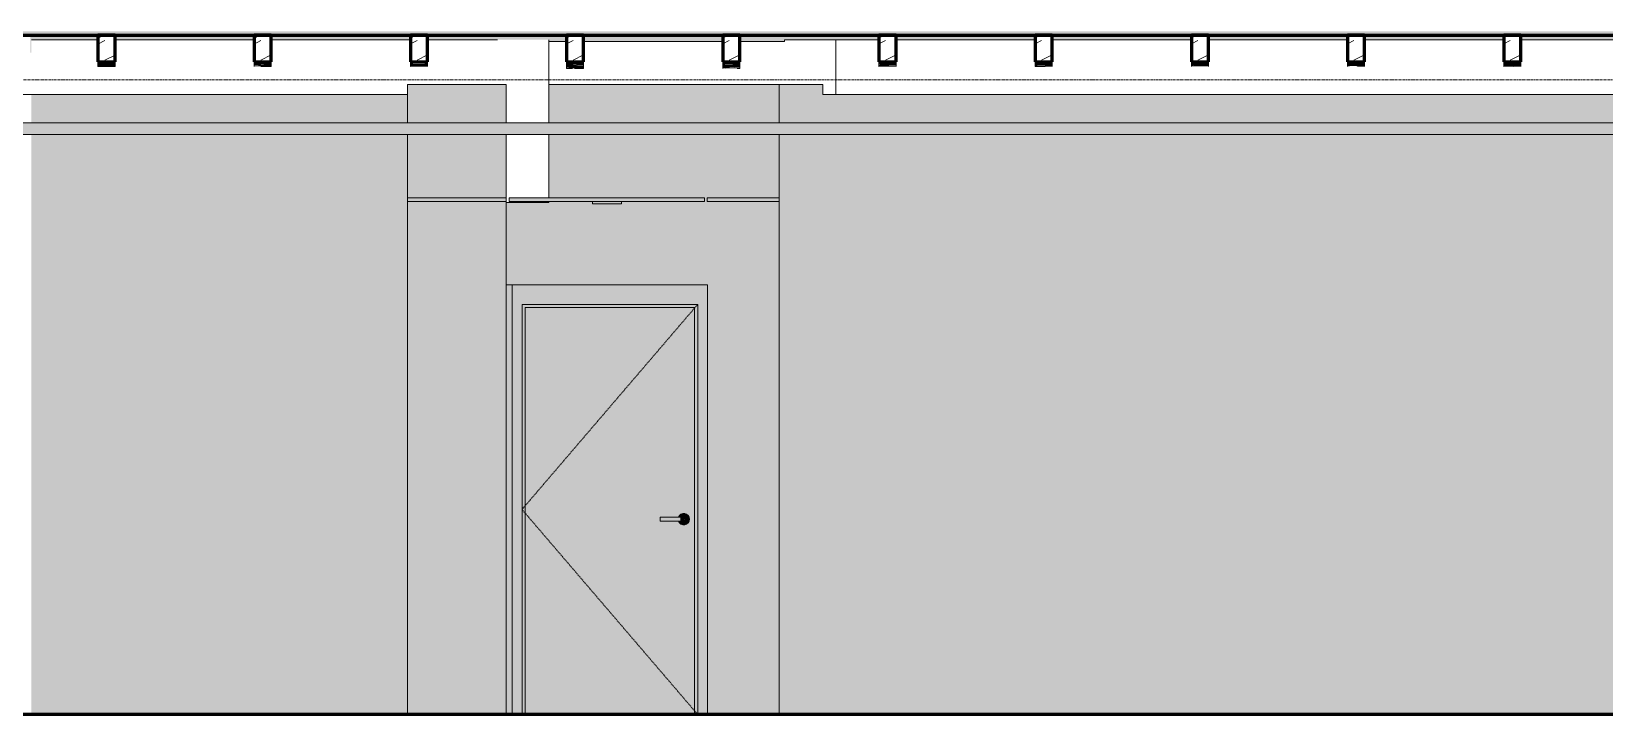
# Model space of a CAD drawing. Header units: inches. Extents: x 10304 to 16189, y 229 to 496.
# Drawn here: x 13957.8 to 14280, y 268 to 407.9 of the extents above; entities that cross this region are included whole.
import ezdxf

# ---------------------------------------------------------------- set-up
doc = ezdxf.new("R2010")
doc.units = ezdxf.units.IN
doc.header["$MEASUREMENT"] = 0
doc.linetypes.add('Dash 1_16_', pattern=[0.125, 0.0625, -0.0625])
doc.linetypes.add('Grid Line 1_2_', pattern=[0.875, 0.5, -0.125, 0.125, -0.125])
for name, color, linetype, lineweight in [('0-2', 10, 'Continuous', 9), ('0-4', 90, 'Continuous', 5), ('A-CLNG', 13, 'Continuous', 18), ('A-CLNG-2', 13, 'Continuous', 5), ('A-DOOR', 31, 'Continuous', 18), ('A-DOOR-1', 31, 'Dash 1_16_', 9), ('A-DOOR-2', 31, 'Continuous', 9), ('A-DOOR-FRAM', 31, 'Continuous', 9), ('A-DOOR-FRAM-1', 31, 'Continuous', 18), ('A-FLOR-1', 53, 'Continuous', 5), ('A-FLOR-2', 250, 'Continuous', 60), ('A-FLOR-3', 7, 'Continuous', 18), ('A-FLOR-LEVL-1', 51, 'Grid Line 1_2_', 9), ('A-FLOR-PATT-1', 10, 'Continuous', 9), ('A-ROOF-1', 7, 'Continuous', 18), ('E-LITE-EQPM', 33, 'Continuous', 9), ('I-WALL', 2, 'Continuous', 18), ('I-WALL-3', 2, 'Continuous', 5), ('P-PIPE', 3, 'Continuous', 9), ('P-PIPE-1', 3, 'Continuous', 5), ('S-BEAM', 12, 'Continuous', 9), ('S-BEAM-1', 10, 'Continuous', 9), ('S-BEAM-2', 250, 'Continuous', 60)]:
    doc.layers.add(name, color=color, linetype=linetype, lineweight=lineweight)
pattern_1 = [(216.87, (3147.928, 7.997), (23.9897714, 15.993643), [3.998, -35.986]), (206.565, (3152.726, 5.598), (-7.99708, -7.99662), [8.941, -8.941]), (198.435, (3152.726, 1.599), (-15.993845, -7.997098), [5.058, -20.23])]
pattern_2 = [(180.895, (3147.928, 401.656), (22.0729628793, 0.302817983), [3.199, -28.792]), (180.597, (3152.726, 401.606), (-11.193527481, -0.199640981), [7.997, -7.997]), (180.398, (3152.726, 401.523), (-17.592186552, -0.178205865), [4.798, -19.193])]

# ---------------------------------------------------------------- blocks, each defined once
blk = doc.blocks.new('CTR - 1st Phase - Shell_rvt-3-INTERIOR ELEVATION - CORRIDOR WEST _302_W_ - 3RD FLOOR - WEST WALL')
at = {"layer": 'A-FLOR-1'}
h = blk.add_hatch(color=256, dxfattribs=at)
h.paths.add_polyline_path([(2518.37, 403.53), (2519.12, 403.53), (2519.12, 407.12), (2520.08, 407.12), (2520.08, 407.16), (2491.58, 407.16), (2491.58, 405.99), (2501.3, 406.2), (2518.37, 406.2)], flags=0)
h.paths.add_polyline_path([(2641.75, 403.53), (2641.75, 406.2), (2655.37, 406.2), (2655.37, 407.16), (2639.95, 407.16), (2639.95, 407.12), (2641.5, 407.12), (2641.5, 403.53)], flags=0)
h.paths.add_polyline_path([(3159.13, 405.82), (3167.37, 405.82), (3167.37, 407.16), (3138.87, 407.16), (3138.88, 405.82), (3141.37, 405.82)], flags=0)
h.paths.add_polyline_path([(3094.94, 405.82), (3103.37, 405.82), (3103.37, 407.16), (3074.87, 407.16), (3074.87, 406.2), (3075.02, 406.2), (3075.02, 405.82), (3090.81, 405.82)], flags=0)
h.paths.add_polyline_path([(3135.37, 405.82), (3135.37, 407.16), (3106.87, 407.16), (3106.87, 405.82), (3127.03, 405.82)], flags=0)
h.paths.add_polyline_path([(3191.22, 405.82), (3199.22, 405.82), (3199.22, 406.2), (3199.37, 406.2), (3199.37, 407.16), (3170.87, 407.16), (3170.87, 405.82)], flags=0)
h.paths.add_polyline_path([(2774.02, 405.82), (2783.37, 405.82), (2783.37, 407.16), (2754.87, 407.16), (2754.87, 405.82)], flags=0)
h.paths.add_polyline_path([(2795.4, 405.82), (2796.02, 405.82), (2796.02, 406.2), (2815.37, 406.2), (2815.37, 407.16), (2786.87, 407.16), (2786.87, 405.82), (2794.9, 405.82)], flags=0)
h.paths.add_polyline_path([(2751.37, 405.82), (2751.37, 407.16), (2722.87, 407.16), (2722.87, 406.2), (2747.74, 406.2), (2747.74, 405.82)], flags=0)
h.paths.add_polyline_path([(2488.08, 406.01), (2488.08, 407.16), (2459.58, 407.15), (2459.58, 406.6), (2485.18, 406.07)], flags=0)
h.paths.add_polyline_path([(2718.77, 406.2), (2719.37, 406.2), (2719.37, 407.16), (2690.87, 407.16), (2690.87, 406.2), (2709.83, 406.2)], flags=0)
h.paths.add_polyline_path([(3234.87, 406.2), (3263.37, 406.2), (3263.37, 407.16), (3234.87, 407.16), (3234.87, 406.36)], flags=0)
h.paths.add_polyline_path([(3231.37, 406.2), (3231.37, 407.16), (3202.87, 407.16), (3202.87, 406.2), (3223.31, 406.2)], flags=0)
h.paths.add_polyline_path([(3319.59, 406.2), (3327.37, 406.2), (3327.37, 407.16), (3298.87, 407.16), (3298.87, 406.2)], flags=0)
h.paths.add_polyline_path([(3330.87, 406.2), (3359.37, 406.2), (3359.37, 407.16), (3330.87, 407.16), (3330.87, 406.81)], flags=0)
h.paths.add_polyline_path([(3266.87, 406.2), (3295.37, 406.2), (3295.37, 407.16), (3266.87, 407.16), (3266.87, 406.51)], flags=0)
h.paths.add_polyline_path([(3362.87, 406.2), (3401.67, 406.2), (3401.67, 407.12), (3407.67, 407.12), (3407.67, 407.16), (3362.87, 407.16), (3362.87, 406.96)], flags=0)
h.paths.add_polyline_path([(2818.87, 406.2), (2847.37, 406.2), (2847.37, 407.16), (2818.87, 407.16), (2818.87, 406.23)], flags=0)
h.paths.add_polyline_path([(2687.37, 406.2), (2687.37, 407.16), (2658.87, 407.16), (2658.87, 406.2), (2677.74, 406.2)], flags=0)
h.paths.add_polyline_path([(2850.87, 406.2), (2879.37, 406.2), (2879.37, 407.16), (2850.87, 407.16), (2850.87, 406.28)], flags=0)
h.paths.add_polyline_path([(2882.87, 406.2), (2911.37, 406.2), (2911.37, 407.16), (2882.87, 407.16), (2882.87, 406.33)], flags=0)
h.paths.add_polyline_path([(2914.87, 406.2), (2943.37, 406.2), (2943.37, 407.16), (2914.87, 407.16), (2914.87, 406.38)], flags=0)
h.paths.add_polyline_path([(2946.87, 406.2), (2975.37, 406.2), (2975.37, 407.16), (2946.87, 407.16), (2946.87, 406.44)], flags=0)
h.paths.add_polyline_path([(2978.87, 406.2), (3007.37, 406.2), (3007.37, 407.16), (2978.87, 407.16), (2978.87, 406.49)], flags=0)
h.paths.add_polyline_path([(3067.15, 406.2), (3071.37, 406.2), (3071.37, 407.16), (3042.87, 407.16), (3042.87, 406.2), (3062.85, 406.2)], flags=0)
h.paths.add_polyline_path([(3010.87, 406.2), (3039.37, 406.2), (3039.37, 407.16), (3010.87, 407.16), (3010.87, 406.54)], flags=0)
h.paths.add_polyline_path([(2456.08, 406.68), (2456.08, 407.16), (2453.09, 407.16), (2453.09, 406.74)], flags=0)
at = {"layer": 'A-FLOR-PATT-1'}
h = blk.add_hatch(dxfattribs=at)
h.set_pattern_fill('FP_17', color=256, style=0, pattern_type=2)
h.set_pattern_definition([(0, (3144.729, 0), (0, 2.399), []), (315, (3144.729, 0), (2.3985062, 0), [3.393, -3.393]), (45, (3144.729, 0), (2.3985062, 0), [3.393, -3.393])])
h.paths.add_polyline_path([(3383.77, 407.16), (3407.67, 407.16), (3407.67, 407.89), (2453.09, 407.89), (2453.09, 407.16), (3351.68, 407.16)], flags=0)
at = {"layer": 'A-FLOR-2'}
for p, q in [((2453.09, 407.16), (3407.67, 407.16)), ((3480.05, 268), (2453.09, 268))]:
    blk.add_line(p, q, dxfattribs=at)
at = {"layer": 'A-FLOR-3'}
for p, q in [((2641.75, 406.2), (2655.37, 406.2)), ((2658.87, 406.2), (2687.37, 406.2)), ((2690.87, 406.2), (2719.37, 406.2)), ((2722.87, 406.2), (2737.24, 406.2)), ((2796.02, 405.82), (2796.02, 406.2)), ((2796.02, 406.2), (2815.37, 406.2)), ((2818.87, 406.2), (2847.37, 406.2)), ((2850.87, 406.2), (2879.37, 406.2)), ((2882.87, 406.2), (2911.37, 406.2)), ((2914.87, 406.2), (2943.37, 406.2)), ((2946.87, 406.2), (2975.37, 406.2)), ((2747.74, 405.82), (2751.37, 405.82)), ((2754.87, 405.82), (2783.37, 405.82)), ((2786.87, 405.82), (2796.02, 405.82))]:
    blk.add_line(p, q, dxfattribs=at)
at = {"layer": 'A-ROOF-1'}
for p, q in [((2747.74, 389.19), (2747.74, 406.2)), ((2806.52, 395), (2806.52, 406.2)), ((2747.74, 373.82), (2747.74, 386.81)), ((2747.74, 372.87), (2738.99, 372.87)), ((2747.74, 372.87), (2747.74, 373.07))]:
    blk.add_line(p, q, dxfattribs=at)
blk = doc.blocks.new('LVL-Laminated Veneer Lumber - 4X6 S_ PINE - NO_ 1-V98-INTERIOR ELEVATION - CORRIDOR WEST _302_W_ - 3RD FLOOR - WEST WALL')
at = {"layer": 'S-BEAM'}
h = blk.add_hatch(dxfattribs=at)
h.set_pattern_fill('FP_28', color=256, style=0, pattern_type=2)
h.set_pattern_definition(pattern_1)
h.paths.add_polyline_path([(2943.37, 401.66), (2946.87, 401.66), (2946.87, 407.16), (2943.37, 407.16), (2943.37, 406.2)], flags=0)
at = {"layer": 'S-BEAM-1'}
h = blk.add_hatch(dxfattribs=at)
h.set_pattern_fill('FP_21', color=256, style=0, pattern_type=2)
h.set_pattern_definition(pattern_2)
h.paths.add_polyline_path([(2946.87, 400.7), (2946.87, 401.66), (2943.37, 401.66), (2943.37, 400.7)], flags=0)
for p, q in [((2943.37, 401.66), (2943.37, 400.69)), ((2946.87, 401.66), (2946.87, 400.69))]:
    blk.add_line(p, q, dxfattribs=at)
at = {"layer": 'S-BEAM-2'}
for p, q in [((2946.87, 407.16), (2943.37, 407.16)), ((2943.37, 407.16), (2943.37, 401.66)), ((2946.87, 401.66), (2946.87, 407.16)), ((2943.37, 401.66), (2946.87, 401.66))]:
    blk.add_line(p, q, dxfattribs=at)
blk = doc.blocks.new('LVL-Laminated Veneer Lumber - 4X6 S_ PINE - NO_ 1-V99-INTERIOR ELEVATION - CORRIDOR WEST _302_W_ - 3RD FLOOR - WEST WALL')
at = {"layer": 'S-BEAM'}
h = blk.add_hatch(dxfattribs=at)
h.set_pattern_fill('FP_28', color=256, style=0, pattern_type=2)
h.set_pattern_definition(pattern_1)
h.paths.add_polyline_path([(2911.37, 401.66), (2914.87, 401.66), (2914.87, 407.16), (2911.37, 407.16), (2911.37, 406.2)], flags=0)
at = {"layer": 'S-BEAM-1'}
h = blk.add_hatch(dxfattribs=at)
h.set_pattern_fill('FP_21', color=256, style=0, pattern_type=2)
h.set_pattern_definition(pattern_2)
h.paths.add_polyline_path([(2914.87, 400.7), (2914.87, 401.66), (2911.37, 401.66), (2911.37, 400.7)], flags=0)
for p, q in [((2911.37, 401.66), (2911.37, 400.69)), ((2914.87, 401.66), (2914.87, 400.69))]:
    blk.add_line(p, q, dxfattribs=at)
at = {"layer": 'S-BEAM-2'}
for p, q in [((2914.87, 407.16), (2911.37, 407.16)), ((2911.37, 407.16), (2911.37, 401.66)), ((2914.87, 401.66), (2914.87, 407.16)), ((2911.37, 401.66), (2914.87, 401.66))]:
    blk.add_line(p, q, dxfattribs=at)
blk = doc.blocks.new('LVL-Laminated Veneer Lumber - 4X6 S_ PINE - NO_ 1-V100-INTERIOR ELEVATION - CORRIDOR WEST _302_W_ - 3RD FLOOR - WEST WALL')
at = {"layer": 'S-BEAM'}
h = blk.add_hatch(dxfattribs=at)
h.set_pattern_fill('FP_28', color=256, style=0, pattern_type=2)
h.set_pattern_definition(pattern_1)
h.paths.add_polyline_path([(2879.37, 401.66), (2882.87, 401.66), (2882.87, 407.16), (2879.37, 407.16), (2879.37, 406.2)], flags=0)
at = {"layer": 'S-BEAM-1'}
h = blk.add_hatch(dxfattribs=at)
h.set_pattern_fill('FP_21', color=256, style=0, pattern_type=2)
h.set_pattern_definition(pattern_2)
h.paths.add_polyline_path([(2882.87, 400.7), (2882.87, 401.66), (2879.37, 401.66), (2879.37, 400.7)], flags=0)
for p, q in [((2879.37, 401.66), (2879.37, 400.69)), ((2882.87, 401.66), (2882.87, 400.69))]:
    blk.add_line(p, q, dxfattribs=at)
at = {"layer": 'S-BEAM-2'}
for p, q in [((2882.87, 407.16), (2879.37, 407.16)), ((2879.37, 407.16), (2879.37, 401.66)), ((2882.87, 401.66), (2882.87, 407.16)), ((2879.37, 401.66), (2882.87, 401.66))]:
    blk.add_line(p, q, dxfattribs=at)
blk = doc.blocks.new('LVL-Laminated Veneer Lumber - 4X6 S_ PINE - NO_ 1-V101-INTERIOR ELEVATION - CORRIDOR WEST _302_W_ - 3RD FLOOR - WEST WALL')
at = {"layer": 'S-BEAM'}
h = blk.add_hatch(dxfattribs=at)
h.set_pattern_fill('FP_28', color=256, style=0, pattern_type=2)
h.set_pattern_definition(pattern_1)
h.paths.add_polyline_path([(2847.37, 401.66), (2850.87, 401.66), (2850.87, 407.16), (2847.37, 407.16), (2847.37, 406.2)], flags=0)
at = {"layer": 'S-BEAM-1'}
h = blk.add_hatch(dxfattribs=at)
h.set_pattern_fill('FP_21', color=256, style=0, pattern_type=2)
h.set_pattern_definition(pattern_2)
h.paths.add_polyline_path([(2850.87, 400.7), (2850.87, 401.66), (2847.37, 401.66), (2847.37, 400.7)], flags=0)
for p, q in [((2847.37, 401.66), (2847.37, 400.69)), ((2850.87, 401.66), (2850.87, 400.69))]:
    blk.add_line(p, q, dxfattribs=at)
at = {"layer": 'S-BEAM-2'}
for p, q in [((2850.87, 407.16), (2847.37, 407.16)), ((2847.37, 407.16), (2847.37, 401.66)), ((2850.87, 401.66), (2850.87, 407.16)), ((2847.37, 401.66), (2850.87, 401.66))]:
    blk.add_line(p, q, dxfattribs=at)
blk = doc.blocks.new('LVL-Laminated Veneer Lumber - 4X6 S_ PINE - NO_ 1-V102-INTERIOR ELEVATION - CORRIDOR WEST _302_W_ - 3RD FLOOR - WEST WALL')
at = {"layer": 'S-BEAM'}
h = blk.add_hatch(dxfattribs=at)
h.set_pattern_fill('FP_28', color=256, style=0, pattern_type=2)
h.set_pattern_definition(pattern_1)
h.paths.add_polyline_path([(2818.87, 401.66), (2818.87, 407.16), (2815.37, 407.16), (2815.37, 401.66)], flags=0)
at = {"layer": 'S-BEAM-1'}
h = blk.add_hatch(dxfattribs=at)
h.set_pattern_fill('FP_21', color=256, style=0, pattern_type=2)
h.set_pattern_definition(pattern_2)
h.paths.add_polyline_path([(2818.87, 400.7), (2818.87, 401.66), (2815.37, 401.66), (2815.37, 400.7)], flags=0)
for p, q in [((2815.37, 401.66), (2815.37, 400.69)), ((2818.87, 401.66), (2818.87, 400.69))]:
    blk.add_line(p, q, dxfattribs=at)
at = {"layer": 'S-BEAM-2'}
for p, q in [((2818.87, 407.16), (2815.37, 407.16)), ((2815.37, 407.16), (2815.37, 401.66)), ((2818.87, 401.66), (2818.87, 407.16)), ((2815.37, 401.66), (2818.87, 401.66))]:
    blk.add_line(p, q, dxfattribs=at)
blk = doc.blocks.new('LVL-Laminated Veneer Lumber - 4X6 S_ PINE - NO_ 1-V103-INTERIOR ELEVATION - CORRIDOR WEST _302_W_ - 3RD FLOOR - WEST WALL')
at = {"layer": 'S-BEAM'}
h = blk.add_hatch(dxfattribs=at)
h.set_pattern_fill('FP_28', color=256, style=0, pattern_type=2)
h.set_pattern_definition(pattern_1)
h.paths.add_polyline_path([(2783.37, 401.66), (2786.87, 401.66), (2786.87, 407.16), (2783.37, 407.16), (2783.37, 405.82)], flags=0)
at = {"layer": 'S-BEAM-1'}
h = blk.add_hatch(dxfattribs=at)
h.set_pattern_fill('FP_21', color=256, style=0, pattern_type=2)
h.set_pattern_definition(pattern_2)
h.paths.add_polyline_path([(2786.87, 400.32), (2786.87, 401.66), (2783.37, 401.66), (2783.37, 400.32)], flags=0)
for p, q in [((2783.37, 401.66), (2783.37, 400.31)), ((2786.87, 401.66), (2786.87, 400.31))]:
    blk.add_line(p, q, dxfattribs=at)
at = {"layer": 'S-BEAM-2'}
for p, q in [((2786.87, 407.16), (2783.37, 407.16)), ((2783.37, 407.16), (2783.37, 401.66)), ((2786.87, 401.66), (2786.87, 407.16)), ((2783.37, 401.66), (2786.87, 401.66))]:
    blk.add_line(p, q, dxfattribs=at)
blk = doc.blocks.new('LVL-Laminated Veneer Lumber - 4X6 S_ PINE - NO_ 1-V104-INTERIOR ELEVATION - CORRIDOR WEST _302_W_ - 3RD FLOOR - WEST WALL')
at = {"layer": 'S-BEAM'}
h = blk.add_hatch(dxfattribs=at)
h.set_pattern_fill('FP_28', color=256, style=0, pattern_type=2)
h.set_pattern_definition(pattern_1)
h.paths.add_polyline_path([(2751.37, 401.66), (2754.87, 401.66), (2754.87, 407.16), (2751.37, 407.16), (2751.37, 405.82)], flags=0)
at = {"layer": 'S-BEAM-1'}
h = blk.add_hatch(dxfattribs=at)
h.set_pattern_fill('FP_21', color=256, style=0, pattern_type=2)
h.set_pattern_definition(pattern_2)
h.paths.add_polyline_path([(2754.87, 400.32), (2754.87, 401.66), (2751.37, 401.66), (2751.37, 400.32)], flags=0)
for p, q in [((2751.37, 401.66), (2751.37, 400.31)), ((2754.87, 401.66), (2754.87, 400.31))]:
    blk.add_line(p, q, dxfattribs=at)
at = {"layer": 'S-BEAM-2'}
for p, q in [((2754.87, 407.16), (2751.37, 407.16)), ((2751.37, 407.16), (2751.37, 401.66)), ((2754.87, 401.66), (2754.87, 407.16)), ((2751.37, 401.66), (2754.87, 401.66))]:
    blk.add_line(p, q, dxfattribs=at)
blk = doc.blocks.new('LVL-Laminated Veneer Lumber - 4X6 S_ PINE - NO_ 1-V105-INTERIOR ELEVATION - CORRIDOR WEST _302_W_ - 3RD FLOOR - WEST WALL')
at = {"layer": 'S-BEAM'}
h = blk.add_hatch(dxfattribs=at)
h.set_pattern_fill('FP_28', color=256, style=0, pattern_type=2)
h.set_pattern_definition(pattern_1)
h.paths.add_polyline_path([(2722.87, 401.66), (2722.87, 407.16), (2719.37, 407.16), (2719.37, 401.66)], flags=0)
at = {"layer": 'S-BEAM-1'}
h = blk.add_hatch(dxfattribs=at)
h.set_pattern_fill('FP_21', color=256, style=0, pattern_type=2)
h.set_pattern_definition(pattern_2)
h.paths.add_polyline_path([(2722.87, 400.7), (2722.87, 401.66), (2719.37, 401.66), (2719.37, 400.7)], flags=0)
for p, q in [((2719.37, 401.66), (2719.37, 400.69)), ((2722.87, 401.66), (2722.87, 400.69))]:
    blk.add_line(p, q, dxfattribs=at)
at = {"layer": 'S-BEAM-2'}
for p, q in [((2722.87, 407.16), (2719.37, 407.16)), ((2719.37, 407.16), (2719.37, 401.66)), ((2722.87, 401.66), (2722.87, 407.16)), ((2719.37, 401.66), (2722.87, 401.66))]:
    blk.add_line(p, q, dxfattribs=at)
blk = doc.blocks.new('LVL-Laminated Veneer Lumber - 4X6 S_ PINE - NO_ 1-V106-INTERIOR ELEVATION - CORRIDOR WEST _302_W_ - 3RD FLOOR - WEST WALL')
at = {"layer": 'S-BEAM'}
h = blk.add_hatch(dxfattribs=at)
h.set_pattern_fill('FP_28', color=256, style=0, pattern_type=2)
h.set_pattern_definition(pattern_1)
h.paths.add_polyline_path([(2687.37, 401.66), (2690.87, 401.66), (2690.87, 407.16), (2687.37, 407.16), (2687.37, 406.2)], flags=0)
at = {"layer": 'S-BEAM-1'}
h = blk.add_hatch(dxfattribs=at)
h.set_pattern_fill('FP_21', color=256, style=0, pattern_type=2)
h.set_pattern_definition(pattern_2)
h.paths.add_polyline_path([(2690.87, 400.7), (2690.87, 401.66), (2687.37, 401.66), (2687.37, 400.7)], flags=0)
for p, q in [((2687.37, 401.66), (2687.37, 400.69)), ((2690.87, 401.66), (2690.87, 400.69))]:
    blk.add_line(p, q, dxfattribs=at)
at = {"layer": 'S-BEAM-2'}
for p, q in [((2690.87, 407.16), (2687.37, 407.16)), ((2687.37, 407.16), (2687.37, 401.66)), ((2690.87, 401.66), (2690.87, 407.16)), ((2687.37, 401.66), (2690.87, 401.66))]:
    blk.add_line(p, q, dxfattribs=at)
blk = doc.blocks.new('LVL-Laminated Veneer Lumber - 4X6 S_ PINE - NO_ 1-V107-INTERIOR ELEVATION - CORRIDOR WEST _302_W_ - 3RD FLOOR - WEST WALL')
at = {"layer": 'S-BEAM'}
h = blk.add_hatch(dxfattribs=at)
h.set_pattern_fill('FP_28', color=256, style=0, pattern_type=2)
h.set_pattern_definition(pattern_1)
h.paths.add_polyline_path([(2655.37, 401.66), (2658.87, 401.66), (2658.87, 407.16), (2655.37, 407.16), (2655.37, 406.2)], flags=0)
at = {"layer": 'S-BEAM-1'}
h = blk.add_hatch(dxfattribs=at)
h.set_pattern_fill('FP_21', color=256, style=0, pattern_type=2)
h.set_pattern_definition(pattern_2)
h.paths.add_polyline_path([(2658.87, 400.7), (2658.87, 401.66), (2655.37, 401.66), (2655.37, 400.7)], flags=0)
for p, q in [((2655.37, 401.66), (2655.37, 400.69)), ((2658.87, 401.66), (2658.87, 400.69))]:
    blk.add_line(p, q, dxfattribs=at)
at = {"layer": 'S-BEAM-2'}
for p, q in [((2658.87, 407.16), (2655.37, 407.16)), ((2655.37, 407.16), (2655.37, 401.66)), ((2658.87, 401.66), (2658.87, 407.16)), ((2655.37, 401.66), (2658.87, 401.66))]:
    blk.add_line(p, q, dxfattribs=at)
blk = doc.blocks.new('CTR - 1st Phase - Structure_rvt-3-INTERIOR ELEVATION - CORRIDOR WEST _302_W_ - 3RD FLOOR - WEST WALL')
at = {"layer": '0-2'}
for name in ['LVL-Laminated Veneer Lumber - 4X6 S_ PINE - NO_ 1-V107-INTERIOR ELEVATION - CORRIDOR WEST _302_W_ - 3RD FLOOR - WEST WALL', 'LVL-Laminated Veneer Lumber - 4X6 S_ PINE - NO_ 1-V106-INTERIOR ELEVATION - CORRIDOR WEST _302_W_ - 3RD FLOOR - WEST WALL', 'LVL-Laminated Veneer Lumber - 4X6 S_ PINE - NO_ 1-V105-INTERIOR ELEVATION - CORRIDOR WEST _302_W_ - 3RD FLOOR - WEST WALL', 'LVL-Laminated Veneer Lumber - 4X6 S_ PINE - NO_ 1-V104-INTERIOR ELEVATION - CORRIDOR WEST _302_W_ - 3RD FLOOR - WEST WALL', 'LVL-Laminated Veneer Lumber - 4X6 S_ PINE - NO_ 1-V103-INTERIOR ELEVATION - CORRIDOR WEST _302_W_ - 3RD FLOOR - WEST WALL', 'LVL-Laminated Veneer Lumber - 4X6 S_ PINE - NO_ 1-V102-INTERIOR ELEVATION - CORRIDOR WEST _302_W_ - 3RD FLOOR - WEST WALL', 'LVL-Laminated Veneer Lumber - 4X6 S_ PINE - NO_ 1-V101-INTERIOR ELEVATION - CORRIDOR WEST _302_W_ - 3RD FLOOR - WEST WALL', 'LVL-Laminated Veneer Lumber - 4X6 S_ PINE - NO_ 1-V100-INTERIOR ELEVATION - CORRIDOR WEST _302_W_ - 3RD FLOOR - WEST WALL', 'LVL-Laminated Veneer Lumber - 4X6 S_ PINE - NO_ 1-V99-INTERIOR ELEVATION - CORRIDOR WEST _302_W_ - 3RD FLOOR - WEST WALL', 'LVL-Laminated Veneer Lumber - 4X6 S_ PINE - NO_ 1-V98-INTERIOR ELEVATION - CORRIDOR WEST _302_W_ - 3RD FLOOR - WEST WALL']:
    blk.add_blockref(name, (0, 0), dxfattribs=at)
blk = doc.blocks.new('HOLLOW METAL - UNIT DOOR-2191977-INTERIOR ELEVATION - CORRIDOR WEST _302_W_ - 3RD FLOOR - WEST WALL')
at = {"layer": 'A-DOOR'}
h = blk.add_hatch(color=256, dxfattribs=at)
h.paths.add_polyline_path([(2777.61, 268), (2777.61, 351.37), (2742.86, 351.37), (2742.86, 268), (2774.02, 268)], flags=0)
h.paths.add_polyline_path([(2775.38, 306.82), (2775.08, 306.86), (2774.79, 306.98), (2774.55, 307.16), (2774.36, 307.41), (2774.28, 307.61), (2770.56, 307.62), (2770.56, 308.39), (2774.28, 308.39), (2774.36, 308.59), (2774.55, 308.84), (2774.79, 309.02), (2775.08, 309.14), (2775.38, 309.18), (2775.69, 309.14), (2776.02, 308.99), (2776.22, 308.84), (2776.4, 308.59), (2776.52, 308.31), (2776.56, 308), (2776.52, 307.69), (2776.4, 307.41), (2776.22, 307.16), (2775.97, 306.98), (2775.69, 306.86)], flags=0)
for points in [[(2774.69, 308), (2774.69, 308.39), (2770.56, 308.38), (2770.56, 308), (2774.2, 308)], [(2774.25, 307.61), (2774.69, 307.62), (2774.69, 308), (2770.56, 308), (2770.56, 307.61), (2774.21, 307.61)], [(2775.03, 308), (2775.68, 308), (2775.65, 308.14), (2775.58, 308.25), (2775.5, 308.33), (2775.44, 308.36), (2775.37, 308.38), (2775.19, 308.38), (2775.1, 308.38), (2774.69, 308.38), (2774.69, 308), (2775.02, 308)]]:
    blk.add_hatch(color=256, dxfattribs=at).paths.add_polyline_path(points, flags=0)
h = blk.add_hatch(color=256, dxfattribs=at)
h.paths.add_polyline_path([(2775.56, 308.28), (2775.65, 308.13), (2775.66, 308.1), (2775.68, 307.99), (2775.63, 307.83), (2775.58, 307.75), (2775.57, 307.76), (2775.62, 308.01), (2775.57, 308.25)], flags=0)
h.paths.add_polyline_path([(2775.38, 306.82), (2775.69, 306.86), (2775.97, 306.98), (2776.22, 307.16), (2776.4, 307.41), (2776.52, 307.69), (2776.56, 308), (2776.52, 308.31), (2776.4, 308.59), (2776.22, 308.84), (2775.97, 309.02), (2775.69, 309.14), (2775.38, 309.18), (2775.08, 309.14), (2774.79, 309.02), (2774.55, 308.84), (2774.36, 308.59), (2774.29, 308.39), (2775.3, 308.38), (2775.28, 308.39), (2775.44, 308.36), (2775.54, 308.29), (2775.56, 308.25), (2775.62, 307.97), (2775.53, 307.7), (2775.43, 307.64), (2775.35, 307.62), (2775.18, 307.61), (2775.11, 307.62), (2774.28, 307.61), (2774.36, 307.41), (2774.55, 307.16), (2774.79, 306.98), (2775.08, 306.86)], flags=0)
h = blk.add_hatch(color=256, dxfattribs=at)
h.paths.add_polyline_path([(2775.56, 307.72), (2775.65, 307.88), (2775.66, 307.9), (2775.66, 308), (2775.63, 308), (2775.57, 307.75)], flags=0)
h.paths.add_polyline_path([(2775.28, 307.61), (2775.44, 307.64), (2775.53, 307.7), (2775.56, 307.75), (2775.63, 308), (2774.69, 308), (2774.69, 307.61), (2774.73, 307.62), (2775.25, 307.61)], flags=0)
at = {"layer": 'A-DOOR-FRAM-1'}
for points in [[(2740.24, 268), (2742.24, 268), (2742.24, 352), (2778.24, 352), (2778.24, 268), (2780.24, 268), (2780.24, 356), (2740.24, 356), (2740.24, 302.95)], [(2742.86, 268), (2742.86, 351.37), (2777.61, 351.37), (2777.61, 268), (2778.24, 268), (2778.24, 352), (2742.24, 352), (2742.24, 268)]]:
    blk.add_hatch(color=256, dxfattribs=at).paths.add_polyline_path(points, flags=0)
at = {"layer": 'A-DOOR-1'}
for p, q in [((2778.24, 352), (2742.24, 310)), ((2742.24, 310), (2778.24, 268))]:
    blk.add_line(p, q, dxfattribs=at)
at = {"layer": 'A-DOOR-2'}
for p, q in [((2774.69, 308.39), (2770.56, 308.39)), ((2770.56, 308), (2770.56, 308.39)), ((2770.56, 307.61), (2770.56, 308)), ((2770.56, 307.61), (2774.69, 307.61))]:
    blk.add_line(p, q, dxfattribs=at)
at = {"layer": 'A-DOOR-2', "flags": 128}
for points in [[(2775.28, 308.39), (2775.28, 308.39), (2775.28, 308.39), (2775.28, 308.39), (2775.28, 308.39), (2775.27, 308.39), (2775.27, 308.39), (2775.26, 308.39), (2775.25, 308.39), (2775.25, 308.39), (2775.24, 308.39), (2775.23, 308.39), (2775.22, 308.39), (2775.21, 308.39), (2775.19, 308.39), (2775.18, 308.39), (2775.17, 308.39), (2775.15, 308.39), (2775.14, 308.39), (2775.12, 308.39), (2775.1, 308.39), (2775.09, 308.39), (2775.07, 308.39), (2775.05, 308.39), (2775.03, 308.39), (2775.01, 308.39), (2774.99, 308.39), (2774.97, 308.39), (2774.95, 308.39), (2774.93, 308.39), (2774.91, 308.39), (2774.88, 308.39), (2774.86, 308.39), (2774.84, 308.39), (2774.82, 308.39), (2774.79, 308.39), (2774.77, 308.39), (2774.75, 308.39), (2774.72, 308.39), (2774.7, 308.39), (2774.69, 308.39)], [(2774.69, 307.61), (2774.72, 307.61), (2774.74, 307.61), (2774.76, 307.61), (2774.79, 307.61), (2774.81, 307.61), (2774.83, 307.61), (2774.86, 307.61), (2774.88, 307.61), (2774.9, 307.61), (2774.92, 307.61), (2774.94, 307.61), (2774.97, 307.61), (2774.99, 307.61), (2775.01, 307.61), (2775.03, 307.61), (2775.05, 307.61), (2775.06, 307.61), (2775.08, 307.61), (2775.1, 307.61), (2775.12, 307.61), (2775.13, 307.61), (2775.15, 307.61), (2775.16, 307.61), (2775.18, 307.61), (2775.19, 307.61), (2775.2, 307.61), (2775.21, 307.61), (2775.22, 307.61), (2775.23, 307.61), (2775.24, 307.61), (2775.25, 307.61), (2775.26, 307.61), (2775.26, 307.61), (2775.27, 307.61), (2775.27, 307.61), (2775.28, 307.61), (2775.28, 307.61), (2775.28, 307.61), (2775.28, 307.61)]]:
    blk.add_lwpolyline(points, dxfattribs=at)
at = {"layer": 'A-DOOR-2'}
for start, end in [(0, 160.3657), (199.5633, 0)]:
    blk.add_arc((2775.38, 308), 1.18, start, end, dxfattribs=at)
at = {"layer": 'A-DOOR-FRAM'}
for p, q in [((2740.24, 268), (2740.24, 356)), ((2780.24, 356), (2740.24, 356)), ((2780.24, 268), (2780.24, 356)), ((2742.24, 268), (2742.24, 352)), ((2742.24, 352), (2778.24, 352)), ((2742.86, 268), (2742.86, 351.37)), ((2742.86, 351.37), (2777.61, 351.37)), ((2777.61, 351.37), (2777.61, 268)), ((2778.24, 352), (2778.24, 268))]:
    blk.add_line(p, q, dxfattribs=at)
blk = doc.blocks.new('265000 - Lighting - Puck Light - 6_-2282971-INTERIOR ELEVATION - CORRIDOR WEST _302_W_ - 3RD FLOOR - WEST WALL')
at = {"layer": 'E-LITE-EQPM'}
blk.add_hatch(color=256, dxfattribs=at).paths.add_polyline_path([(2756.65, 372.57), (2762.65, 372.57), (2762.65, 373.07), (2756.65, 373.07), (2756.65, 372.87)], flags=0)
for p, q in [((2756.65, 373.07), (2756.65, 372.57)), ((2762.65, 372.57), (2756.65, 372.57)), ((2762.65, 372.57), (2762.65, 373.07))]:
    blk.add_line(p, q, dxfattribs=at)

msp = doc.modelspace()

# ---------------------------------------------------------------- hatches: boundary and pattern name
at = {"layer": 'A-CLNG-2'}
for points in [[(14041.89, 373.07), (14055, 373.07), (14055, 373.82), (14034.78, 373.82), (14034.78, 373.07)], [(14090.03, 373.07), (14095.66, 373.07), (14095.66, 373.82), (14055.66, 373.82), (14055.66, 373.07), (14078.69, 373.07)], [(14102.22, 373.07), (14110.91, 373.07), (14110.91, 373.82), (14096.16, 373.82), (14096.16, 373.07)]]:
    msp.add_hatch(color=256, dxfattribs=at).paths.add_polyline_path(points, flags=0)
at = {"layer": 'I-WALL'}
h = msp.add_hatch(color=256, dxfattribs=at)
h.paths.add_polyline_path([(13957.76, 268), (14034.78, 268), (14034.78, 386.81), (13957.76, 386.81), (13957.76, 302.95)], flags=0)
h.paths.add_polyline_path([(14017.82, 389.19), (14034.78, 389.19), (14034.78, 395), (13957.76, 395), (13957.76, 389.19), (14013.81, 389.19)], flags=0)
h = msp.add_hatch(color=256, dxfattribs=at)
h.paths.add_polyline_path([(14119.91, 268), (14383.16, 268), (14383.16, 373.07), (14362, 373.07), (14362, 373.82), (14383.16, 373.82), (14383.16, 386.81), (14119.91, 386.81), (14119.91, 302.95)], flags=0)
h.paths.add_polyline_path([(14341.12, 373.07), (14341.12, 373.82), (14361.34, 373.82), (14361.34, 373.07), (14346.77, 373.07)], flags=0)
h.paths.add_polyline_path([(14250.49, 389.19), (14383.16, 389.19), (14383.16, 395), (14119.91, 395), (14119.91, 389.19), (14246.48, 389.19)], flags=0)
at = {"layer": 'I-WALL-3'}
h = msp.add_hatch(color=256, dxfattribs=at)
h.paths.add_polyline_path([(14053.25, 268), (14054.38, 268), (14054.38, 373.07), (14034.78, 373.07), (14034.78, 268), (14047.13, 268)], flags=0)
h.paths.add_polyline_path([(14034.78, 373.82), (14054.38, 373.82), (14054.38, 386.81), (14034.78, 386.81), (14034.78, 381.66)], flags=0)
h.paths.add_polyline_path([(14034.78, 389.19), (14054.38, 389.19), (14054.38, 397), (14034.78, 397), (14034.78, 390.4)], flags=0)
h = msp.add_hatch(color=256, dxfattribs=at)
h.paths.add_polyline_path([(14054.38, 268), (14055, 268), (14055, 373.07), (14054.38, 373.07), (14054.38, 302.95)], flags=0)
h.paths.add_polyline_path([(14054.38, 373.82), (14055, 373.82), (14055, 386.81), (14054.38, 386.81), (14054.38, 381.66)], flags=0)
h.paths.add_polyline_path([(14055, 389.19), (14055, 397), (14054.38, 397), (14054.38, 389.19)], flags=0)
h = msp.add_hatch(color=256, dxfattribs=at)
h.paths.add_polyline_path([(14110.91, 268), (14110.91, 373.07), (14096.16, 373.07), (14096.16, 373.82), (14110.91, 373.82), (14110.91, 386.81), (14063.75, 386.81), (14063.75, 373.82), (14095.66, 373.82), (14095.66, 373.07), (14078.66, 373.07), (14078.66, 372.57), (14072.66, 372.57), (14072.66, 373.07), (14063.75, 373.07), (14063.75, 372.87), (14055, 372.87), (14055, 356), (14096.25, 356), (14096.25, 268)], flags=0)
h.paths.add_polyline_path([(14065.96, 389.19), (14110.91, 389.19), (14110.91, 397), (14063.75, 397), (14063.75, 389.19)], flags=0)
h = msp.add_hatch(color=256, dxfattribs=at)
h.paths.add_polyline_path([(14112.04, 268), (14119.91, 268), (14119.91, 386.81), (14110.91, 386.81), (14110.91, 268), (14111.41, 268)], flags=0)
h.paths.add_polyline_path([(14110.91, 389.19), (14119.91, 389.19), (14119.91, 397), (14110.91, 397), (14110.91, 390.4)], flags=0)
msp.add_hatch(color=256, dxfattribs=at).paths.add_polyline_path([(14056.25, 268), (14056.25, 356), (14055, 356), (14055, 268)], flags=0)
at = {"layer": 'P-PIPE-1'}
h = msp.add_hatch(color=256, dxfattribs=at)
h.paths.add_polyline_path([(14017.82, 388), (14723.69, 388), (14723.69, 389.19), (13824.25, 389.19), (13824.25, 388), (14013.81, 388)], flags=0)
h.paths.add_polyline_path([(14767.99, 388), (14769.24, 388), (14769.24, 389.19), (14724.69, 389.19), (14724.69, 388), (14763.97, 388)], flags=0)
h = msp.add_hatch(color=256, dxfattribs=at)
h.paths.add_polyline_path([(13824.25, 386.81), (14723.69, 386.81), (14723.69, 388), (13824.25, 388), (13824.25, 386.85)], flags=0)
h.paths.add_polyline_path([(14769.24, 386.81), (14769.24, 388), (14724.69, 388), (14724.69, 386.81), (14767.99, 386.81)], flags=0)

# ---------------------------------------------------------------- linework, layer by layer
at = {"layer": 'A-CLNG'}
for p, q in [((14034.78, 373.82), (14055, 373.82)), ((14034.78, 373.82), (14034.78, 373.07)), ((14055, 373.07), (14034.78, 373.07)), ((14055, 373.07), (14055, 373.82)), ((14055.66, 373.82), (14095.66, 373.82)), ((14055.66, 373.07), (14055.66, 373.82)), ((14095.66, 373.07), (14055.66, 373.07)), ((14095.66, 373.07), (14095.66, 373.82)), ((14096.16, 373.82), (14110.91, 373.82)), ((14096.16, 373.07), (14096.16, 373.82)), ((14110.91, 373.07), (14096.16, 373.07)), ((14110.91, 373.07), (14110.91, 373.82))]:
    msp.add_line(p, q, dxfattribs=at)
at = {"layer": 'A-FLOR-LEVL-1'}
for p, q in [((13720.76, 398), (14844.44, 398)), ((13720.76, 268), (14844.44, 268))]:
    msp.add_line(p, q, dxfattribs=at)
at = {"layer": 'I-WALL'}
for p, q in [((14055, 397), (14034.78, 397)), ((14034.78, 397), (14034.78, 389.19)), ((14055, 397), (14055, 389.19)), ((14119.91, 397), (14063.75, 397)), ((14110.91, 389.19), (14110.91, 397)), ((14119.91, 397), (14119.91, 395)), ((14034.78, 395), (13949.89, 395)), ((14383.16, 395), (14119.91, 395)), ((14034.78, 386.81), (14034.78, 373.82)), ((14055, 386.81), (14055, 373.82)), ((14110.91, 373.82), (14110.91, 386.81)), ((14034.78, 373.07), (14034.78, 268)), ((14055, 373.07), (14055, 268)), ((14110.91, 268), (14110.91, 373.07)), ((14055, 356), (14056.25, 356))]:
    msp.add_line(p, q, dxfattribs=at)
at = {"layer": 'P-PIPE'}
for p, q in [((14723.69, 389.19), (13824.25, 389.19)), ((13824.25, 386.81), (14723.69, 386.81))]:
    msp.add_line(p, q, dxfattribs=at)

# ---------------------------------------------------------------- block references
at = {"layer": '0-4'}
for name in ['CTR - 1st Phase - Shell_rvt-3-INTERIOR ELEVATION - CORRIDOR WEST _302_W_ - 3RD FLOOR - WEST WALL', 'CTR - 1st Phase - Structure_rvt-3-INTERIOR ELEVATION - CORRIDOR WEST _302_W_ - 3RD FLOOR - WEST WALL']:
    msp.add_blockref(name, (11316.02, 0), dxfattribs=at)
at = {"layer": 'A-DOOR'}
msp.add_blockref('HOLLOW METAL - UNIT DOOR-2191977-INTERIOR ELEVATION - CORRIDOR WEST _302_W_ - 3RD FLOOR - WEST WALL', (11316.02, 0), dxfattribs=at)
at = {"layer": 'E-LITE-EQPM'}
msp.add_blockref('265000 - Lighting - Puck Light - 6_-2282971-INTERIOR ELEVATION - CORRIDOR WEST _302_W_ - 3RD FLOOR - WEST WALL', (11316.02, 0), dxfattribs=at)

doc.saveas('drawing.dxf')
